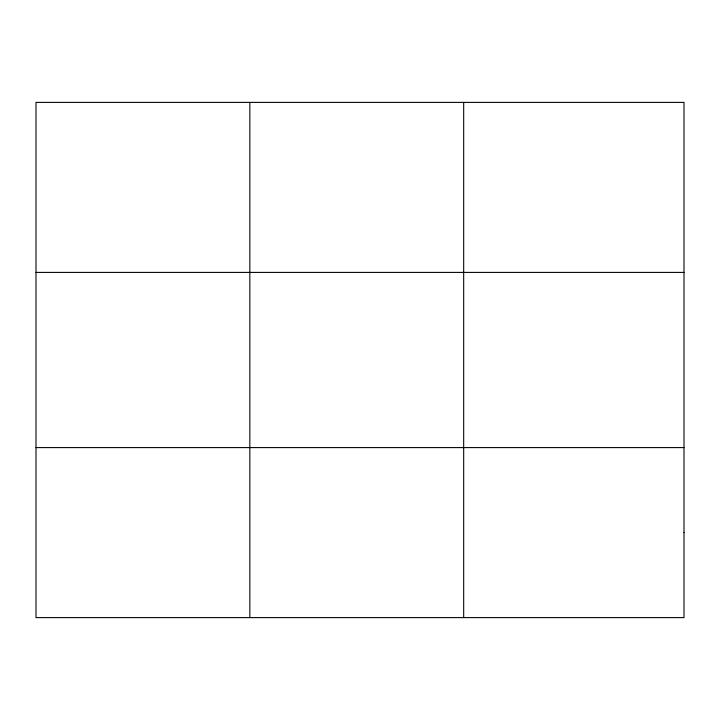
<?xml version="1.0" encoding="UTF-8"?>
<svg xmlns="http://www.w3.org/2000/svg" width="720" height="720" viewBox="0 0 720 720"><rect width="100%" height="100%" fill="white"/><g stroke="black" fill="none" stroke-linecap="round" stroke-linejoin="round"><path stroke-width="1.08" d="M249.84 617.607L249.84 102.393M463.68 617.607L463.68 102.393M36 272.412L684 272.412M36 447.588L684 447.588M684 532.593L684 617.607L36 617.607L36 102.393L684 102.393L684 532.593"/></g></svg>
